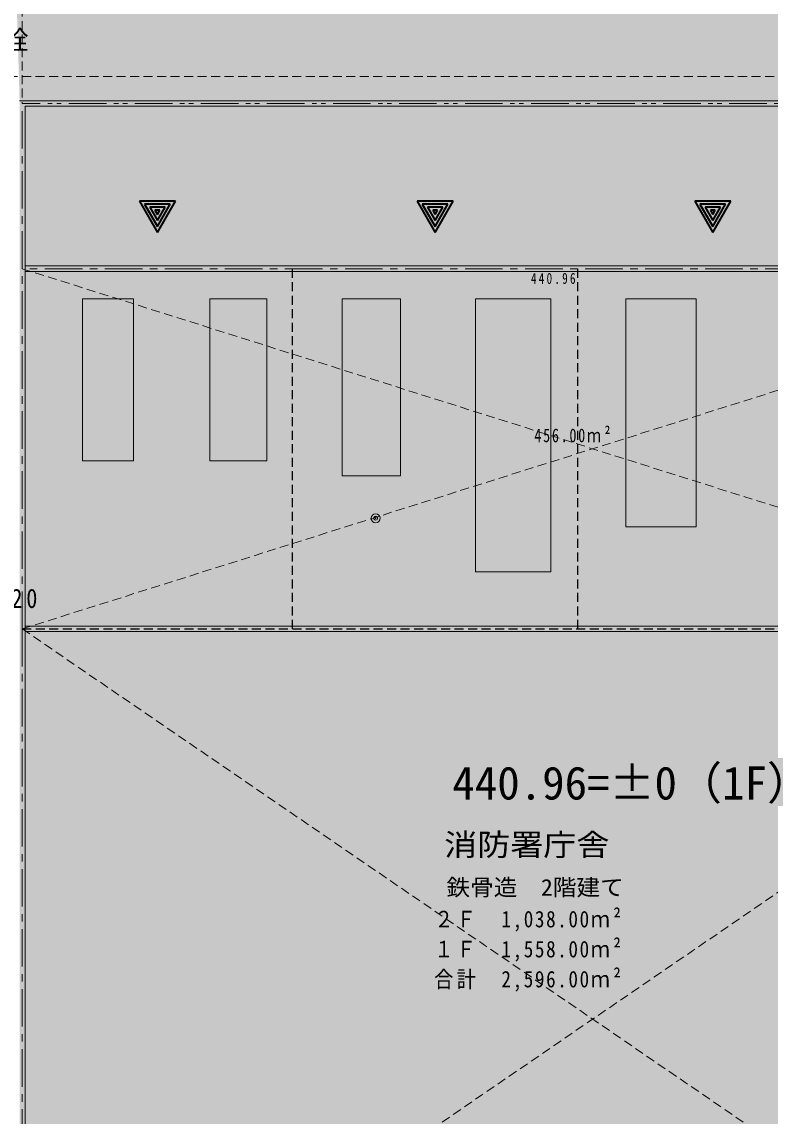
# Model space of a CAD drawing. Units: millimetres at full size; details may follow other scales. Extents: x -95576 to 124839, y -71355 to 87778.
# Drawn here: x -32289 to -7365, y -2972 to 33482 of the extents above; entities that cross this region are included whole.
import ezdxf
from ezdxf.enums import TextEntityAlignment as Align

# ---------------------------------------------------------------- set-up
doc = ezdxf.new("R2010")
doc.units = ezdxf.units.MM
doc.header["$LTSCALE"] = 250
doc.header["$PDMODE"] = 32
doc.header["$PDSIZE"] = 125
for name, pattern in [('CHAIN1', [8, 5, -1, 1, -1]), ('DASHED1', [1.8, 1.2, -0.6]), ('DOUBLE_CHAIN1', [8.8, 5, -1, 0.6, -0.6, 0.6, -1])]:
    doc.linetypes.add(name, pattern=pattern)
for name, color, linetype, lineweight in [('0-C_S-BGD-HTXT', 5, 'Continuous', 13), ('6-0_敷地線', 4, 'CHAIN1', 9), ('6-4_太線', 2, 'Continuous', 35), ('6-D_文字', 7, 'Continuous', 9), ('6-E_寸法', 4, 'Continuous', 9), ('9-C_排水管', 51, 'Continuous', 25)]:
    doc.layers.add(name, color=color, linetype=linetype, lineweight=lineweight)
doc.layers.add('A-C_排水管', color=254, linetype='Continuous')
doc.styles.add('ＭＳ ゴシック', font='')
doc.styles.get('ＭＳ ゴシック').set_extended_font_data('MS Gothic')

msp = doc.modelspace()

# ---------------------------------------------------------------- linework, layer by layer
at = {"layer": '0-C_S-BGD-HTXT', "color": 1}
msp.add_circle((-20504.1, 16946.2), 150, dxfattribs=at)
msp.add_point((-20504.1, 16946.2), dxfattribs=at)
at = {"layer": '6-0_敷地線'}
msp.add_line((5724.8, 25259.4), (-32275.2, 25259.4), dxfattribs=at)
at = {"layer": '6-4_太線'}
for p, q in [((-28375.2, 27508), (-27775.2, 26468.8)), ((-27175.2, 27508), (-28375.2, 27508)), ((-28202, 27408), (-27775.2, 26668.8)), ((-27348.4, 27408), (-28202, 27408)), ((-27775.2, 26468.8), (-27175.2, 27508)), ((-27775.2, 26668.8), (-27348.4, 27408)), ((-19125.2, 27508), (-18525.2, 26468.8)), ((-17925.2, 27508), (-19125.2, 27508)), ((-18952, 27408), (-18525.2, 26668.8)), ((-18098.4, 27408), (-18952, 27408)), ((-18525.2, 26468.8), (-17925.2, 27508)), ((-18525.2, 26668.8), (-18098.4, 27408)), ((-9875.2, 27508), (-9275.2, 26468.8)), ((-8675.2, 27508), (-9875.2, 27508)), ((-9702, 27408), (-9275.2, 26668.8)), ((-8848.4, 27408), (-9702, 27408)), ((-9275.2, 26468.8), (-8675.2, 27508)), ((-9275.2, 26668.8), (-8848.4, 27408)), ((-28028.8, 27308), (-27775.2, 26868.8)), ((-27521.6, 27308), (-28028.8, 27308)), ((-27855.6, 27208), (-27775.2, 27068.8)), ((-27694.8, 27208), (-27855.6, 27208)), ((-27775.2, 26868.8), (-27521.6, 27308)), ((-27775.2, 27068.8), (-27694.8, 27208)), ((-18778.8, 27308), (-18525.2, 26868.8)), ((-18271.6, 27308), (-18778.8, 27308)), ((-18605.6, 27208), (-18525.2, 27068.8)), ((-18444.8, 27208), (-18605.6, 27208)), ((-18525.2, 26868.8), (-18271.6, 27308)), ((-18525.2, 27068.8), (-18444.8, 27208)), ((-9528.8, 27308), (-9275.2, 26868.8)), ((-9021.6, 27308), (-9528.8, 27308)), ((-9355.6, 27208), (-9275.2, 27068.8)), ((-9194.8, 27208), (-9355.6, 27208)), ((-9275.2, 26868.8), (-9021.6, 27308)), ((-9275.2, 27068.8), (-9194.8, 27208))]:
    msp.add_line(p, q, dxfattribs=at)
at = {"layer": '6-D_文字', "color": 4, "linetype": 'DASHED1'}
for p, q in [((6714.8, 31659.4), (-33175.2, 31659.4)), ((-32275.2, 25259.4), (5724.8, 13259.4)), ((-32275.2, 13259.4), (5724.8, 25259.4)), ((5724.8, 13259.4), (-32275.2, -12740.6)), ((-32275.2, 13259.4), (5723.8, -12740.6))]:
    msp.add_line(p, q, dxfattribs=at)
at = {"layer": '6-D_文字', "lineweight": 18}
for p, q in [((5814.8, 30849.4), (-32365.2, 30849.4)), ((5634.8, 30669.4), (-32185.2, 30669.4)), ((-32185.2, 30669.4), (-32185.2, -12650.6)), ((5634.8, 25349.4), (-32185.2, 25349.4)), ((5634.8, 25169.4), (-32185.2, 25169.4)), ((-32185.2, 13349.4), (5634.8, 13349.4)), ((-32185.2, 13169.4), (5634.8, 13169.4))]:
    msp.add_line(p, q, dxfattribs=at)
at = {"layer": '6-D_文字', "color": 4, "linetype": 'DOUBLE_CHAIN1'}
msp.add_line((5724.8, 30759.4), (-32275.2, 30759.4), dxfattribs=at)
at = {"layer": '6-D_文字', "color": 4, "linetype": 'CHAIN1'}
for q in [(-32275.2, 30759.4), (-32275.2, -12740.6)]:
    msp.add_line((-32275.2, 13259.4), q, dxfattribs=at)
at = {"layer": '6-D_文字', "color": 3, "linetype": 'DASHED1', "lineweight": 25}
for p, q in [((-23275.2, 13259.4), (-23275.2, 25259.4)), ((-13775.2, 13259.4), (-13775.2, 25259.4)), ((-32275.2, 13259.4), (5724.8, 13259.4))]:
    msp.add_line(p, q, dxfattribs=at)
at = {"layer": '6-D_文字', "color": 4}
for p, q in [((-30275.2, 24259.4), (-30275.2, 18859.4)), ((-30275.2, 24259.4), (-28575.2, 24259.4)), ((-28575.2, 24259.4), (-28575.2, 18859.4)), ((-26025.2, 24259.4), (-24125.2, 24259.4)), ((-26025.2, 24259.4), (-26025.2, 18859.4)), ((-24125.2, 24259.4), (-24125.2, 18859.4)), ((-21625.2, 24259.4), (-19675.2, 24259.4)), ((-21625.2, 24259.4), (-21625.2, 18359.4)), ((-19675.2, 24259.4), (-19675.2, 18359.4)), ((-17175.2, 24259.4), (-14675.2, 24259.4)), ((-17175.2, 24259.4), (-17175.2, 15159.4)), ((-14675.2, 24259.4), (-14675.2, 15159.4)), ((-12175.2, 24259.4), (-9825.2, 24259.4)), ((-12175.2, 24259.4), (-12175.2, 16659.4)), ((-9825.2, 24259.4), (-9825.2, 16659.4)), ((-30275.2, 18859.4), (-28575.2, 18859.4)), ((-26025.2, 18859.4), (-24125.2, 18859.4)), ((-21625.2, 18359.4), (-19675.2, 18359.4)), ((-12175.2, 16659.4), (-9825.2, 16659.4)), ((-17175.2, 15159.4), (-14675.2, 15159.4))]:
    msp.add_line(p, q, dxfattribs=at)
at = {"layer": '6-D_文字', "color": 4, "linetype": 'DASHED1'}
msp.add_lwpolyline([(5724.8, 35759.4), (-32275.2, 35759.4), (-32275.2, 30759.4)], dxfattribs=at)
at = {"layer": '9-C_排水管'}
for points in [[(-32365.2, 30849.4), (-21380.1, 46177.6), (-32832.3, 46737.5)], [(-21380.1, 46177.6), (-32365.2, 30849.4), (-16492.5, 45924.6), (-957.5, 45120.4)], [(-32365.2, 30849.4), (5814.8, 30849.4), (-957.5, 45120.4), (-196.3, 45004)]]:
    msp.add_solid(points, dxfattribs=at)
at = {"layer": 'A-C_排水管'}
for points in [[(5814.8, -2740.6), (5814.8, 30849.4), (-32365.2, 30849.4)], [(5814.8, -2740.6), (-32365.2, 30849.4), (-27268.3, -12830.6)], [(-32365.2, 30849.4), (-32365.2, -12830.6), (-27268.3, -12830.6)], [(-27268.3, -12830.6), (5814.8, -12830.6), (5814.8, -2740.6)]]:
    msp.add_solid(points, dxfattribs=at)

# ---------------------------------------------------------------- texts
at = {"layer": '6-D_文字', "color": 1, "style": 'ＭＳ ゴシック'}
msp.add_text('440.96=±0（1F）', height=1100, dxfattribs=at).set_placement((-17951.3, 7245.5), align=Align.BOTTOM_LEFT)
at = {"layer": '6-D_文字', "color": 3, "style": 'ＭＳ ゴシック', "width": 1.1}
msp.add_text('消防署庁舎', height=733.1, dxfattribs=at).set_placement((-18219.7, 5483.4), align=Align.BOTTOM_LEFT)
at = {"layer": '6-D_文字', "style": 'ＭＳ ゴシック', "width": 1.05}
msp.add_text('鉄骨造\u30002階建て', height=549.9, dxfattribs=at).set_placement((-18147.5, 4210.8), align=Align.BOTTOM_LEFT)
at = {"layer": '6-D_文字', "attachment_point": 7, "style": 'ＭＳ ゴシック'}
for s, insert, char_height in [('\\T1.15;\\W0.95;地上式消火栓', (-37679, 32486.8), 641.5), ('\\T1.17;\\W0.85;２Ｆ\u30001,038.00ｍ²', (-18553.7, 3175.1), 549.9), ('\\T1.17;\\W0.85;１Ｆ\u30001,558.00ｍ²', (-18553.7, 2175.1), 549.9), ('\\T1.17;\\W0.85;合計\u30002,596.00ｍ²', (-18553.7, 1175.1), 549.9)]:
    msp.add_mtext(s, dxfattribs=dict(at, insert=insert, char_height=char_height))
at = {"layer": '6-D_文字', "color": 4, "attachment_point": 7, "style": 'ＭＳ ゴシック'}
for s, insert, char_height in [('\\T1.39;\\W0.75;440.96', (-15332.5, 24747.7), 366.6), ('\\T1.25;\\W0.75;456.00ｍ²', (-15219, 19471), 458.2)]:
    msp.add_mtext(s, dxfattribs=dict(at, insert=insert, char_height=char_height))
at = {"layer": '6-E_寸法', "color": 7, "insert": (-34131.5, 13790.8), "char_height": 641.5, "attachment_point": 7, "style": 'ＭＳ ゴシック'}
msp.add_mtext('\\T1.34;\\W0.85;1,220', dxfattribs=at)

doc.saveas('drawing.dxf')
